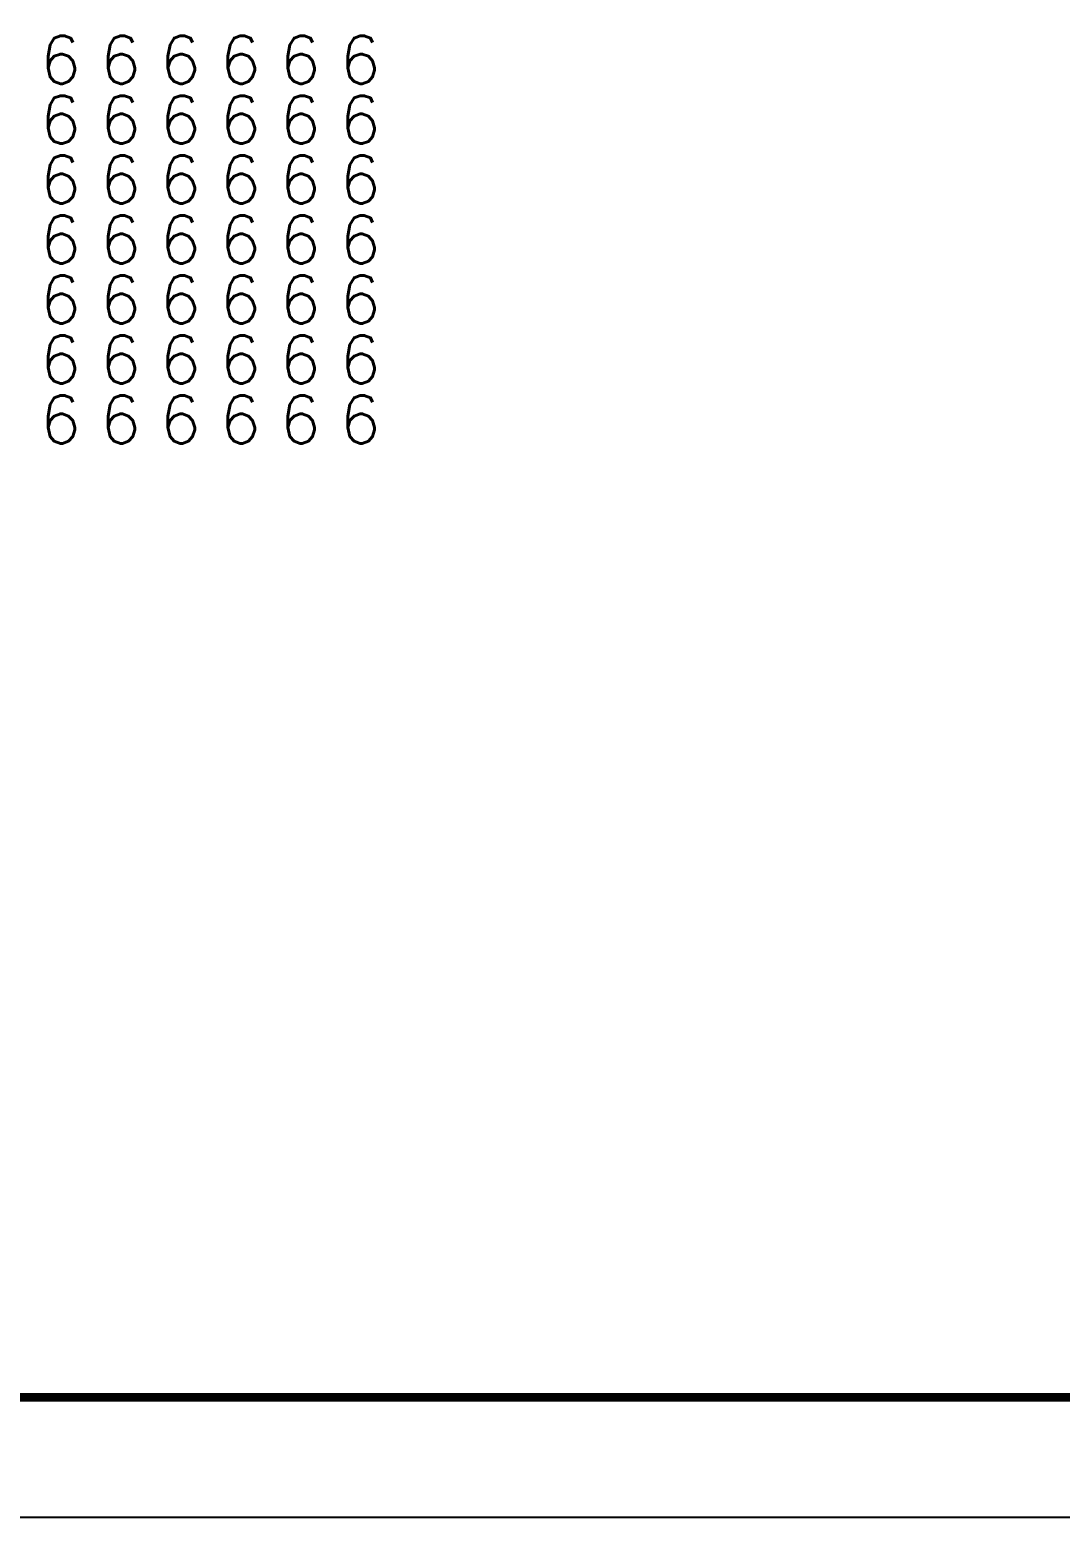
# Model space of a CAD drawing. Extents: x 36524853 to 36525459, y 2743936 to 2747542.
# Drawn here: x 36525104.2 to 36525147.2, y 2746877.5 to 2746939.5 of the extents above; entities that cross this region are included whole.
import ezdxf
from ezdxf.enums import TextEntityAlignment as Align

# ---------------------------------------------------------------- set-up
doc = ezdxf.new("R2010")
doc.units = 0
doc.header["$LTSCALE"] = 1000
doc.header["$MEASUREMENT"] = 0
for name, color, linetype in [('A0-11 图框-粗线', 16, 'Continuous'), ('A0-13 图框-细线', 7, 'Continuous'), ('TG_SUNTESTE', 7, 'Continuous')]:
    doc.layers.add(name, color=color, linetype=linetype)
doc.styles.add('_TCH_SUNANA', font='SIMPLEX', dxfattribs={"width": 0.8, "bigfont": 'HZTXT'})

# ---------------------------------------------------------------- blocks, each defined once
blk = doc.blocks.new('A$C6202001D')
at = {"layer": 'A0-11 图框-粗线', "const_width": 70}
blk.add_lwpolyline([(58400, 41000), (2500, 41000), (2500, 1000), (58400, 1000)], close=True, dxfattribs=at)
at = {"layer": 'A0-13 图框-细线'}
blk.add_lwpolyline([(59400, 42000), (0, 42000), (0, 0), (59400, 0)], close=True, dxfattribs=at)

msp = doc.modelspace()

# ---------------------------------------------------------------- block references
at = {"xscale": 0.005, "yscale": 0.005, "zscale": 0.005}
msp.add_blockref('A$C6202001D', (36524893.161, 2746877.501), dxfattribs=at)

# ---------------------------------------------------------------- texts
at = {"layer": 'TG_SUNTESTE', "color": 7, "style": '_TCH_SUNANA'}
for p in [(36525105.515, 2746938.281), (36525108.015, 2746938.281), (36525110.515, 2746938.281), (36525113.015, 2746938.281), (36525115.515, 2746938.281), (36525118.015, 2746938.281), (36525105.515, 2746935.781), (36525108.015, 2746935.781), (36525110.515, 2746935.781), (36525113.015, 2746935.781), (36525115.515, 2746935.781), (36525118.015, 2746935.781), (36525105.515, 2746933.281), (36525108.015, 2746933.281), (36525110.515, 2746933.281), (36525113.015, 2746933.281), (36525115.515, 2746933.281), (36525118.015, 2746933.281), (36525105.515, 2746930.781), (36525108.015, 2746930.781), (36525110.515, 2746930.781), (36525113.015, 2746930.781), (36525115.515, 2746930.781), (36525118.015, 2746930.781), (36525105.515, 2746928.281), (36525108.015, 2746928.281), (36525110.515, 2746928.281), (36525113.015, 2746928.281), (36525115.515, 2746928.281), (36525118.015, 2746928.281), (36525105.515, 2746925.781), (36525108.015, 2746925.781), (36525110.515, 2746925.781), (36525113.015, 2746925.781), (36525115.515, 2746925.781), (36525118.015, 2746925.781), (36525105.515, 2746923.281), (36525108.015, 2746923.281), (36525110.515, 2746923.281), (36525113.015, 2746923.281), (36525115.515, 2746923.281), (36525118.015, 2746923.281)]:
    msp.add_text('6', height=2, dxfattribs=at).set_placement(p, align=Align.MIDDLE_CENTER)

doc.saveas('drawing.dxf')
